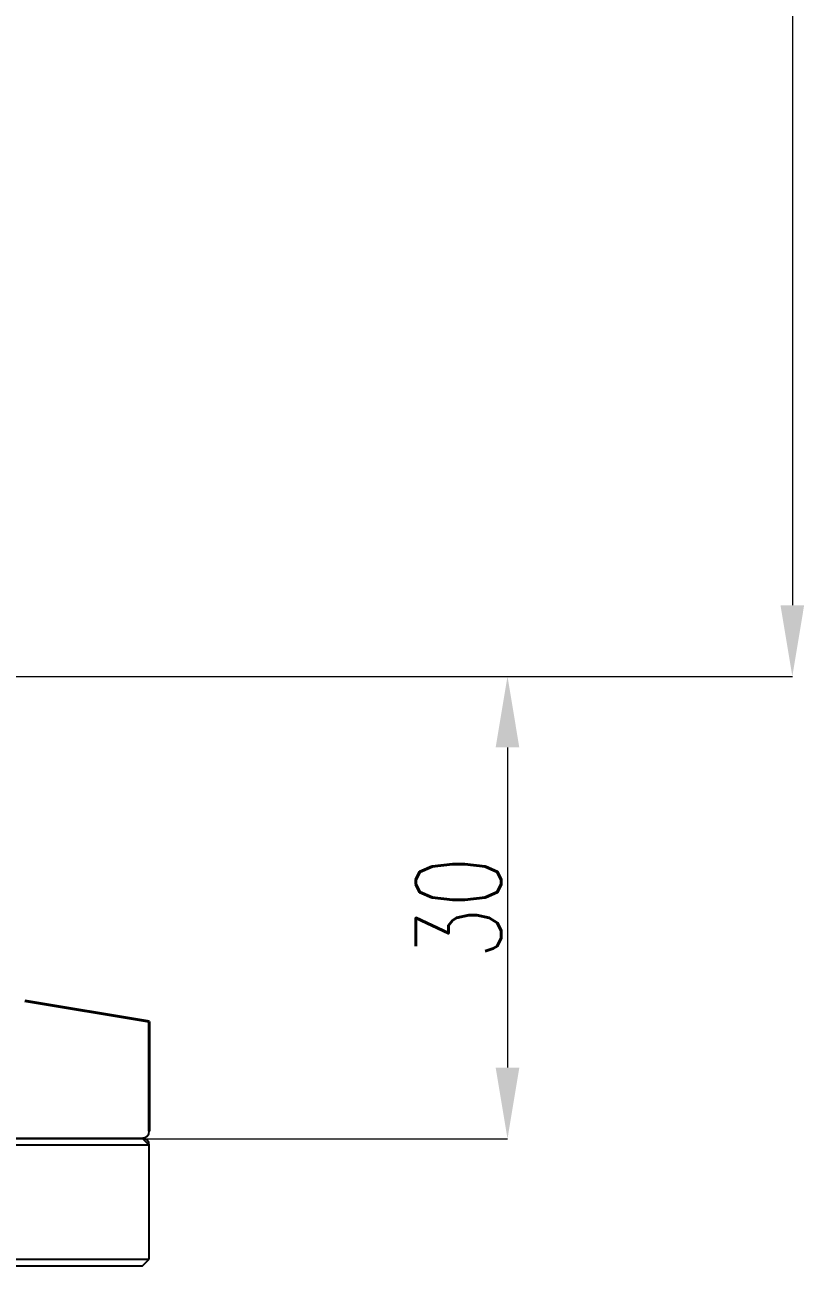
# Model space of a CAD drawing. Header units: millimetres. Extents: x 1890 to 4327, y 775 to 2498.
# Drawn here: x 2713.6 to 2823.2, y 2025.2 to 2199.7 of the extents above; entities that cross this region are included whole.
import ezdxf

# ---------------------------------------------------------------- set-up
doc = ezdxf.new("R2010")
doc.units = ezdxf.units.MM
doc.layers.add('AM_5', color=3, linetype='Continuous', lineweight=25)
doc.layers.add('粗实线', color=7, linetype='Continuous', lineweight=40)
doc.styles.add('SLDTEXTSTYLE1', font='txt.shx', dxfattribs={"width": 0.7, "bigfont": 'gbcbig.shx'})
doc.dimstyles.new('SLDDIMSTYLE12$0', dxfattribs={"dimtxt": 12, "dimasz": 10, "dimexe": 0, "dimexo": 0.0625, "dimgap": 0.875, "dimtad": 1, "dimdec": 1, "dimlfac": 1.8, "dimrnd": 1e-09, "dimzin": 12, "dimdsep": 46, "dimtxsty": 'SLDTEXTSTYLE1', "dimcen": 0.09, "dimdle": 8.16, "dimclrd": 3, "dimclre": 3, "dimadec": 0, "dimazin": 3, "dimtfac": 1, "dimtdec": 1, "dimtofl": 0, "dimtmove": 0, "dimatfit": 3, "dimfxl": 0, "dimfrac": 2, "dimtolj": 1, "dimlwd": 5, "dimlwe": 5, "dimarcsym": 0})

# ---------------------------------------------------------------- blocks, each defined once
blk = doc.blocks.new('*D78')
at = {"layer": 'AM_5', "color": 3, "lineweight": 5, "transparency": 16777216}
blk.add_line((2641.7, 2406.85), (2821.53, 2406.85), dxfattribs=at)
at = {"layer": 'AM_5', "color": 3, "linetype": 'Continuous', "lineweight": 5, "transparency": 16777216}
for p, q in [((2821.53, 2396.85), (2821.53, 2118.11)), ((2688.7, 2108.11), (2821.53, 2108.11))]:
    blk.add_line(p, q, dxfattribs=at)
at = {"layer": 'AM_5', "color": 3, "transparency": 16777216}
for points in [[(2819.86, 2396.85), (2823.19, 2396.85), (2821.53, 2406.85)], [(2819.86, 2118.11), (2823.19, 2118.11), (2821.53, 2108.11)]]:
    blk.add_solid(points, dxfattribs=at)
at = {"layer": 'Defpoints', "color": 0, "transparency": 16777216}
for p in [(2641.64, 2406.85), (2688.64, 2108.11), (2821.53, 2108.11)]:
    blk.add_point(p, dxfattribs=at)
at = {"layer": 'AM_5', "color": 0, "transparency": 16777216, "insert": (2814.65, 2257.48), "char_height": 12, "attachment_point": 5, "rotation": 90, "style": 'SLDTEXTSTYLE1'}
blk.add_mtext('\\A1;300', dxfattribs=at)
blk = doc.blocks.new('*D79')
at = {"layer": 'AM_5', "color": 3, "lineweight": 5, "transparency": 16777216}
blk.add_line((2688.77, 2108.11), (2781.47, 2108.11), dxfattribs=at)
at = {"layer": 'AM_5', "color": 3, "linetype": 'Continuous', "lineweight": 5, "transparency": 16777216}
for p, q in [((2781.47, 2098.11), (2781.47, 2053.1)), ((2690.62, 2043.1), (2781.47, 2043.1))]:
    blk.add_line(p, q, dxfattribs=at)
at = {"layer": 'AM_5', "color": 3, "transparency": 16777216}
for points in [[(2779.8, 2098.11), (2783.13, 2098.11), (2781.47, 2108.11)], [(2779.8, 2053.1), (2783.13, 2053.1), (2781.47, 2043.1)]]:
    blk.add_solid(points, dxfattribs=at)
at = {"layer": 'Defpoints', "color": 0, "transparency": 16777216}
for p in [(2688.7, 2108.11), (2690.56, 2043.1), (2781.47, 2043.1)]:
    blk.add_point(p, dxfattribs=at)
at = {"layer": 'AM_5', "color": 0, "transparency": 16777216, "insert": (2774.59, 2075.6), "char_height": 12, "attachment_point": 5, "rotation": 90, "style": 'SLDTEXTSTYLE1'}
blk.add_mtext('\\A1;30', dxfattribs=at)

msp = doc.modelspace()

# ---------------------------------------------------------------- linework, layer by layer
at = {"color": 7, "linetype": 'Continuous', "lineweight": 25}
for p, q in [((2713.582, 2042.19), (2538.582, 2042.19)), ((2626.082, 2043.19), (2730.082, 2043.19)), ((2731.082, 2042.19), (2626.082, 2042.19)), ((2731.082, 2042.19), (2730.082, 2043.19)), ((2731.082, 2026.19), (2731.082, 2042.19)), ((2626.082, 2026.19), (2731.082, 2026.19)), ((2730.082, 2025.19), (2731.082, 2026.19)), ((2730.082, 2025.19), (2626.082, 2025.19))]:
    msp.add_line(p, q, dxfattribs=at)
at = {"color": 7, "linetype": 'Continuous', "lineweight": -3}
for p, q in [((2731.082, 2042.19), (2625.794, 2042.19)), ((2625.796, 2043.19), (2730.082, 2043.19))]:
    msp.add_line(p, q, dxfattribs=at)
for centre, start, end in [((2730.082, 2044.19), 270, 0), ((2730.082, 2042.19), 0, 90)]:
    msp.add_arc(centre, 1, start, end, dxfattribs=at)
at = {"layer": '粗实线', "linetype": 'ByBlock'}
for p, q in [((2713.582, 2062.509), (2731.082, 2059.569)), ((2731.082, 2059.569), (2731.082, 2044.19))]:
    msp.add_line(p, q, dxfattribs=at)

# ---------------------------------------------------------------- dimensions: what is measured, and where the dimension line sits
at = {"layer": 'AM_5'}
dim = msp.add_linear_dim(base=(2821.528, 2108.106), p1=(2641.636, 2406.846), p2=(2688.637, 2108.106), angle=90, text='300', dimstyle='SLDDIMSTYLE12$0', override={"dimlfac": 1, "dimpost": ''}, dxfattribs=at)
dim.commit()
dim.dimension.update_dxf_attribs({"geometry": '*D78', "text_midpoint": (2814.653, 2257.476)})
dim = msp.add_linear_dim(base=(2781.465, 2043.101), p1=(2688.703, 2108.106), p2=(2690.562, 2043.101), angle=90, text='30', dimstyle='SLDDIMSTYLE12$0', override={"dimlfac": 1}, dxfattribs=at)
dim.commit()
dim.dimension.update_dxf_attribs({"geometry": '*D79', "text_midpoint": (2781.465, 2075.604), "dimtype": 160})

doc.saveas('drawing.dxf')
